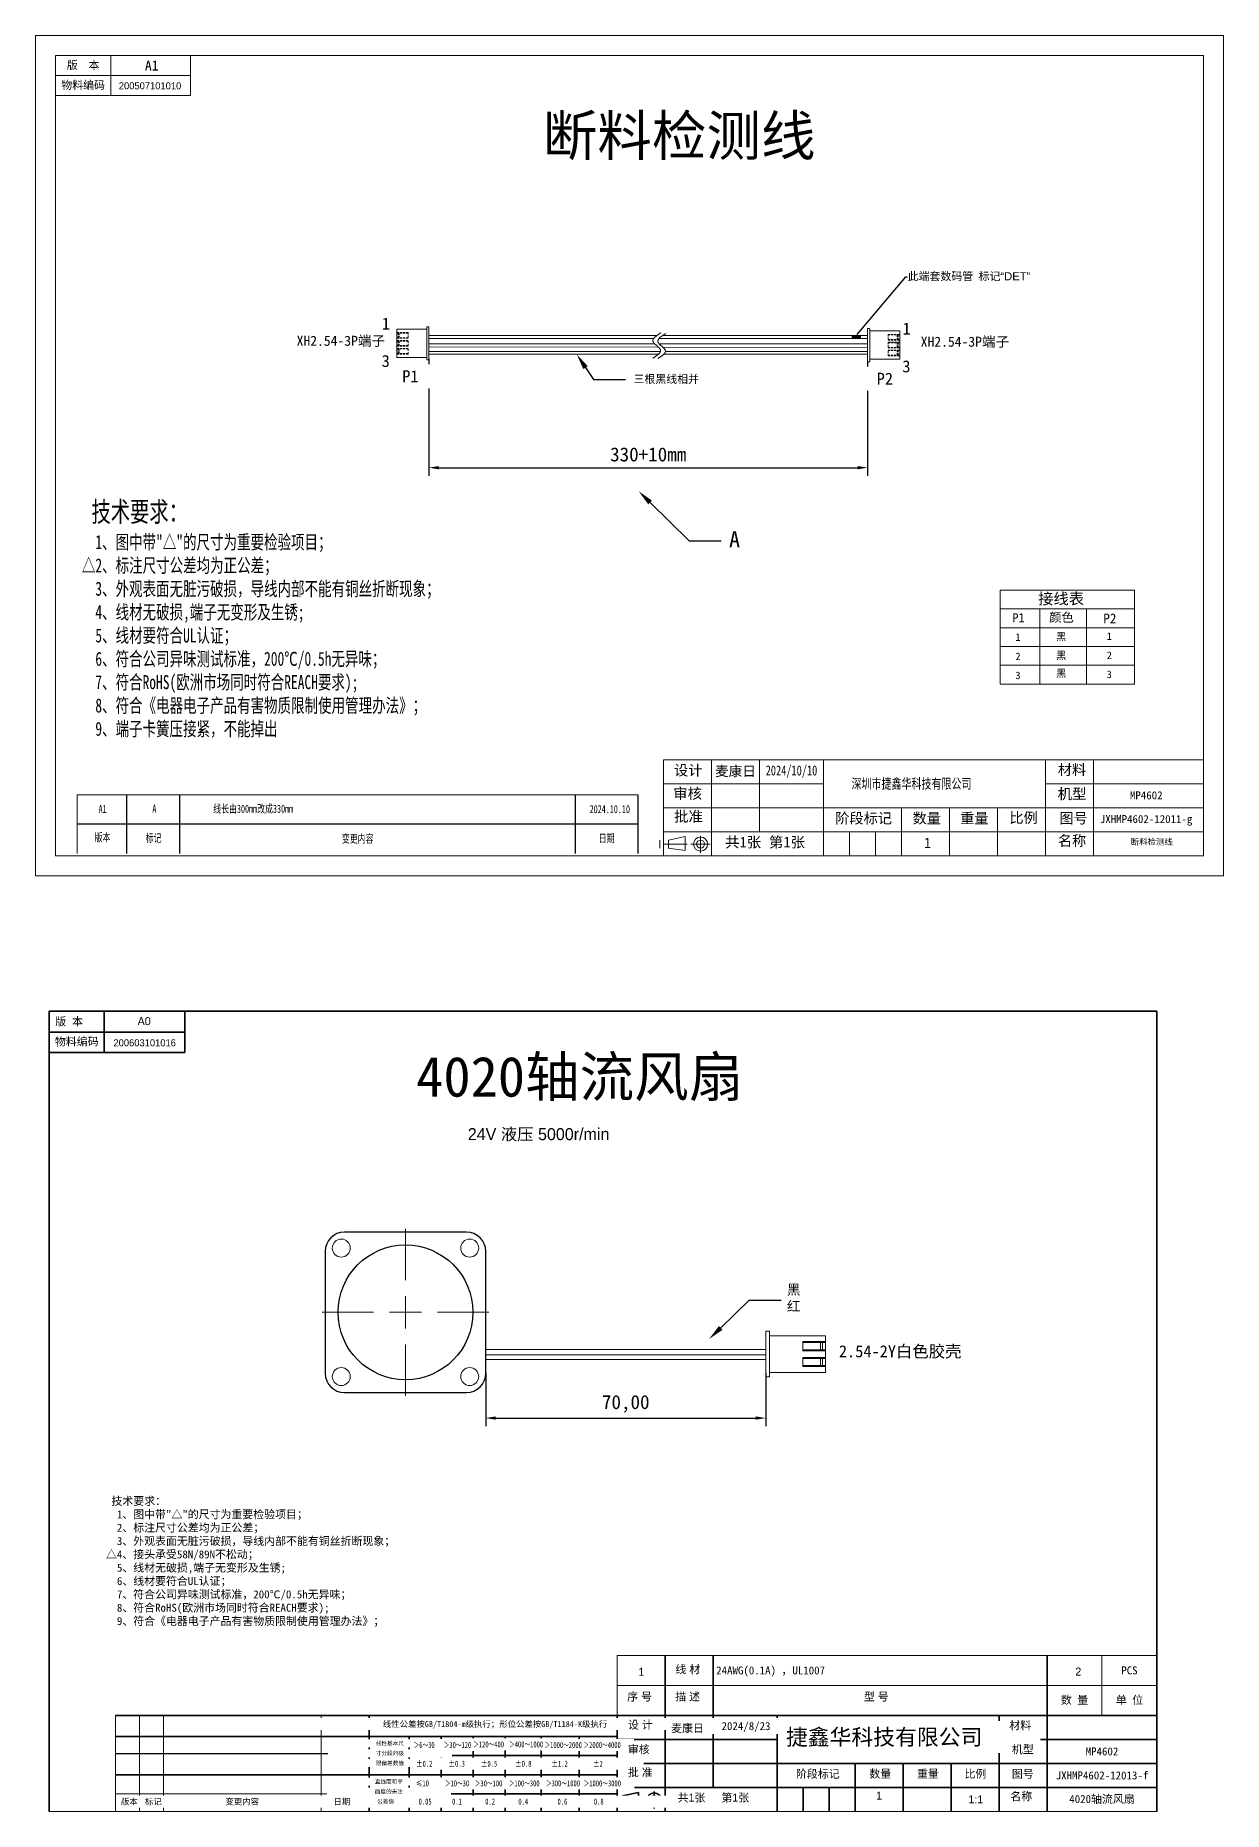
# Model space of a CAD drawing. Header units: millimetres. Extents: x 68 to 5666, y -2728 to 369.
# Drawn here: x 134.3 to 431.3, y -1912.5 to -1468.6 of the extents above; entities that cross this region are included whole.
import ezdxf
from ezdxf import colors
from ezdxf.entities.mleader import LeaderData, LeaderLine
from ezdxf.math import Vec2, Vec3

# ---------------------------------------------------------------- set-up
doc = ezdxf.new("R2010")
doc.units = ezdxf.units.MM
doc.header["$PDSIZE"] = -1
doc.linetypes.add('F', pattern=[0.75, 0.5, -0.25])
doc.linetypes.add('点画线', pattern=[18, 12, -2, 2, -2])
doc.layers.get('0').update_dxf_attribs({"lineweight": 18})
doc.layers.add('中心线层', color=1, linetype='点画线', lineweight=18)
doc.layers.add('更新', color=10, linetype='Continuous', lineweight=18)
doc.styles.add('SLDTEXTSTYLE0', font='')
doc.styles.add('SLDTEXTSTYLE1', font='')
doc.styles.get("Standard").update_dxf_attribs({"font": 'simfang.ttf'})
doc.styles.add('STYLE3', font='SimSun.ttf')
doc.styles.add('标准', font='', dxfattribs={"width": 0.667})
doc.styles.get('SLDTEXTSTYLE0').set_extended_font_data('汉仪长仿宋体')
doc.styles.get('SLDTEXTSTYLE1').set_extended_font_data('汉仪长仿宋体')
doc.styles.get('标准').set_extended_font_data('宋体')
doc.dimstyles.new('ISO-25', dxfattribs={"dimtxt": 2.5, "dimasz": 2.5, "dimexe": 1.25, "dimexo": 0.625, "dimtad": 1, "dimtxsty": 'Standard', "dimcen": 2.5, "dimdle": 5, "dimadec": 0, "dimazin": 0, "dimtfac": 1, "dimtmove": 0, "dimatfit": 3, "dimfxl": 1, "dimarcsym": 0})

# ---------------------------------------------------------------- blocks, each defined once
blk = doc.blocks.new('SW_CENTERMARKSYMBOL_0')
at = {"layer": '中心线层', "color": 0}
for p, q in [((0, 5), (0, 13)), ((-5, 0), (-13, 0)), ((0, 0), (-2.5, 0)), ((0, 0), (0, 2.5)), ((0, 0), (0, -2.5)), ((0, 0), (2.5, 0)), ((5, 0), (13, 0)), ((0, -5), (0, -13))]:
    blk.add_line(p, q, dxfattribs=at)
blk = doc.blocks.new('*D1117')
at = {"color": 0, "lineweight": -2}
for p, q in [((246.83, -1803.01), (246.83, -1816.19)), ((316.83, -1803.01), (316.83, -1816.19)), ((249.33, -1814.19), (314.33, -1814.19))]:
    blk.add_line(p, q, dxfattribs=at)
at = {"color": 0}
for points in [[(249.33, -1813.78), (249.33, -1814.61), (246.83, -1814.19)], [(314.33, -1814.61), (314.33, -1813.78), (316.83, -1814.19)]]:
    blk.add_solid(points, dxfattribs=at)
at = {"layer": 'Defpoints', "color": 0}
for p in [(246.83, -1803.01), (316.83, -1803.01), (316.83, -1814.19)]:
    blk.add_point(p, dxfattribs=at)
at = {"color": 0, "insert": (281.83, -1810.65), "char_height": 3.5, "attachment_point": 5}
blk.add_mtext('\\A1;70,00', dxfattribs=at)
blk = doc.blocks.new('*D1126')
at = {"color": 0, "lineweight": -2}
for p, q in [((232.59, -1549.33), (232.59, -1578.65)), ((342.3, -1550.15), (342.3, -1578.65)), ((235.09, -1576.65), (339.8, -1576.65))]:
    blk.add_line(p, q, dxfattribs=at)
at = {"color": 0}
for points in [[(235.09, -1576.23), (235.09, -1577.07), (232.59, -1576.65)], [(339.8, -1577.07), (339.8, -1576.23), (342.3, -1576.65)]]:
    blk.add_solid(points, dxfattribs=at)
at = {"layer": 'Defpoints', "color": 0}
for p in [(232.59, -1549.33), (342.3, -1550.15), (342.3, -1576.65)]:
    blk.add_point(p, dxfattribs=at)
at = {"color": 0, "insert": (287.44, -1573.36), "char_height": 3.5, "attachment_point": 5}
blk.add_mtext('\\A1;330+10mm', dxfattribs=at)

msp = doc.modelspace()

# ---------------------------------------------------------------- hatches: boundary and pattern name
at = {"lineweight": 15}
msp.add_hatch(color=256, dxfattribs=at).paths.add_polyline_path([(340.6146, -1544.428), (340.6028, -1543.5171), (338.3372, -1543.5171), (338.3489, -1544.428)])

# ---------------------------------------------------------------- linework, layer by layer
at = {"color": 0, "lineweight": 13}
for p, q in [((139.268, -1473.6304), (426.2571, -1473.6304)), ((139.268, -1673.6304), (139.268, -1473.6304)), ((232.5861, -1543.6024), (289.6436, -1543.6024)), ((232.5861, -1544.346), (288.8012, -1544.346)), ((290.1705, -1544.346), (342.2954, -1544.346)), ((291.1126, -1543.6024), (342.2954, -1543.6024)), ((232.5861, -1545.7092), (289.1005, -1545.7092)), ((232.5861, -1546.4709), (290.0205, -1546.5295)), ((232.5861, -1547.5833), (290.5063, -1547.5833)), ((232.5861, -1548.3077), (289.9513, -1548.3077)), ((290.1857, -1545.7092), (342.2954, -1545.7092)), ((291.0918, -1546.5306), (342.2954, -1546.5828)), ((291.3583, -1548.3077), (342.2954, -1548.3077)), ((291.7743, -1547.5833), (342.2954, -1547.5833))]:
    msp.add_line(p, q, dxfattribs=at)
for p, q in [((153.068, -1473.6304), (153.068, -1483.6304)), ((173.0278, -1473.6304), (173.0278, -1483.6304)), ((139.268, -1478.6304), (173.0278, -1478.6304)), ((139.268, -1483.6304), (173.0278, -1483.6304)), ((144.7116, -1658.4574), (284.8693, -1658.4574)), ((144.7116, -1658.4574), (144.7116, -1673.0809)), ((144.7116, -1665.7422), (284.8693, -1665.7422)), ((316.8492, -1792.493), (316.8492, -1803.9222)), ((279.645, -1873.5251), (414.6421, -1873.5251)), ((400.895, -1888.5251), (400.895, -1873.5251)), ((279.645, -1881.0251), (414.6421, -1881.0251))]:
    msp.add_line(p, q)
at = {"color": 0, "linetype": 'ByBlock', "lineweight": 13}
for p in [(426.2571, -1473.6304), (139.268, -1673.6304)]:
    msp.add_line(p, (426.2671, -1673.6304), dxfattribs=at)
at = {"lineweight": 0}
for p, q in [((224.5596, -1549.1113), (224.5596, -1542.0168)), ((224.5596, -1542.0168), (232.0858, -1542.0168)), ((224.5596, -1542.8177), (224.5596, -1542.0168)), ((232.0858, -1541.5454), (232.0972, -1541.4943)), ((232.0858, -1549.1113), (232.0858, -1541.5454)), ((232.0972, -1541.4943), (232.1256, -1541.4545)), ((232.1256, -1541.4545), (232.1653, -1541.4261)), ((232.1653, -1541.4261), (232.2165, -1541.4147)), ((232.2165, -1541.4147), (232.6027, -1541.4147)), ((232.6027, -1549.7134), (232.6027, -1541.4147)), ((342.2954, -1541.8527), (342.6816, -1541.8527)), ((342.2954, -1541.8527), (342.2954, -1550.1514)), ((342.6816, -1541.8527), (342.7328, -1541.8641)), ((342.7328, -1541.8641), (342.7725, -1541.8925)), ((342.7725, -1541.8925), (342.8009, -1541.9323)), ((342.8009, -1541.9323), (342.8123, -1541.9834)), ((342.8123, -1541.9834), (342.8123, -1542.4548)), ((350.3385, -1542.4548), (342.8123, -1542.4548)), ((342.8123, -1542.4548), (342.8123, -1550.0208)), ((350.3385, -1542.4548), (350.3385, -1549.5493)), ((224.5596, -1549.1113), (232.0858, -1549.1113)), ((232.0858, -1549.5828), (232.0858, -1549.1113)), ((350.3385, -1548.7484), (350.3385, -1549.5493)), ((232.0972, -1549.6339), (232.0858, -1549.5828)), ((232.1256, -1549.6737), (232.0972, -1549.6339)), ((232.1653, -1549.7021), (232.1256, -1549.6737)), ((232.2165, -1549.7134), (232.1653, -1549.7021)), ((232.6027, -1549.7134), (232.2165, -1549.7134)), ((342.6816, -1550.1514), (342.2954, -1550.1514)), ((342.7328, -1550.1401), (342.6816, -1550.1514)), ((342.7725, -1550.1117), (342.7328, -1550.1401)), ((342.8009, -1550.0719), (342.7725, -1550.1117)), ((342.8123, -1550.0208), (342.8009, -1550.0719)), ((350.3385, -1549.5493), (342.8123, -1549.5493))]:
    msp.add_line(p, q, dxfattribs=at)
at = {"linetype": 'ByBlock', "lineweight": 13}
for p, q in [((232.5861, -1542.8413), (232.5861, -1549.3326)), ((232.5861, -1545.4267), (232.5861, -1545.4267))]:
    msp.add_line(p, q, dxfattribs=at)
at = {"lineweight": 5}
for p, q in [((375.4424, -1630.7475), (375.4424, -1607.2275)), ((375.4424, -1607.2275), (409.0541, -1607.2275)), ((409.0541, -1607.2275), (409.0541, -1630.7475)), ((375.4424, -1611.9315), (409.0541, -1611.9315)), ((385.3229, -1611.9315), (385.3229, -1630.7475)), ((396.9855, -1611.9315), (396.9855, -1630.7475)), ((375.4424, -1616.6355), (409.0541, -1616.6355)), ((375.4424, -1621.3395), (409.0541, -1621.3395)), ((375.4424, -1626.0435), (409.0541, -1626.0435)), ((375.4424, -1630.7475), (409.0541, -1630.7475)), ((154.2457, -1888.5251), (154.2457, -1912.5251)), ((160.2457, -1888.5251), (160.2457, -1912.5251)), ((166.2457, -1888.5251), (166.2457, -1912.5251)), ((205.6592, -1888.5251), (205.6592, -1912.5251)), ((217.645, -1908.1463), (154.2457, -1908.1463)), ((137.645, -1912.5251), (414.645, -1912.5251)), ((154.2457, -1912.5251), (217.645, -1912.5251))]:
    msp.add_line(p, q, dxfattribs=at)
at = {"lineweight": 13}
for p, q in [((291.2671, -1649.6304), (386.7671, -1649.6304)), ((291.2671, -1649.6304), (291.2671, -1673.6304)), ((303.2671, -1649.6304), (303.2671, -1673.6304)), ((315.2671, -1649.6304), (315.2671, -1667.6304)), ((331.2671, -1649.6304), (331.2671, -1673.6304)), ((386.7671, -1649.6304), (386.7671, -1673.6304)), ((386.7671, -1649.6304), (426.2671, -1649.6304)), ((398.7671, -1649.6304), (398.7671, -1673.6304)), ((331.2671, -1655.6304), (291.2671, -1655.6304)), ((386.7671, -1655.6304), (426.2671, -1655.6304)), ((291.2671, -1661.6304), (426.2671, -1661.6304)), ((350.7671, -1673.6304), (350.7671, -1661.6304)), ((362.7671, -1661.6304), (362.7671, -1673.6304)), ((374.7671, -1661.6304), (374.7671, -1673.6304)), ((331.2671, -1667.6304), (291.2671, -1667.6304)), ((292.5472, -1669.7405), (296.6533, -1668.8557)), ((296.6533, -1668.8557), (296.6533, -1672.3522)), ((300.5472, -1668.6337), (300.5472, -1672.9058)), ((426.2671, -1667.6304), (331.2671, -1667.6304)), ((337.7671, -1673.6304), (337.7671, -1667.6304)), ((344.2671, -1667.6304), (344.2671, -1673.6304)), ((290.3514, -1669.7405), (290.3514, -1671.7706)), ((297.2136, -1670.7343), (291.2088, -1670.7343)), ((292.5472, -1669.7405), (292.5472, -1671.7706)), ((296.6533, -1672.3522), (292.5472, -1671.7706)), ((302.9443, -1670.7279), (298.1119, -1670.7279))]:
    msp.add_line(p, q, dxfattribs=at)
at = {"lineweight": -3}
for p, q in [((157.1008, -1673.0809), (157.1008, -1658.4574)), ((170.2696, -1658.4574), (170.2696, -1673.0809)), ((269.198, -1658.4574), (269.198, -1673.0809)), ((284.8693, -1658.4574), (284.8693, -1673.0809))]:
    msp.add_line(p, q, dxfattribs=at)
at = {"lineweight": -2}
msp.add_line((284.8693, -1665.7422), (144.7116, -1665.7422), dxfattribs=at)
at = {"color": 7, "linetype": 'Continuous', "lineweight": 25}
for p, q in [((151.395, -1712.5251), (137.645, -1712.5251)), ((137.645, -1712.5251), (137.645, -1717.699)), ((151.395, -1712.5251), (151.395, -1717.699)), ((151.395, -1717.699), (137.645, -1717.699)), ((242.0124, -1767.6984), (211.5157, -1767.6984)), ((206.7004, -1772.5137), (206.7004, -1803.0103)), ((246.8276, -1803.0103), (246.8276, -1772.5137)), ((211.5157, -1807.8256), (242.0124, -1807.8256)), ((217.645, -1898.1251), (154.2457, -1898.1251))]:
    msp.add_line(p, q, dxfattribs=at)
at = {"color": 7, "linetype": 'Continuous', "lineweight": 35}
for p, q in [((137.645, -1712.5251), (414.645, -1712.5251)), ((137.645, -1712.5251), (137.645, -1912.5251)), ((151.395, -1712.5251), (151.395, -1722.8443)), ((171.6381, -1712.5251), (171.6381, -1722.8443)), ((414.645, -1712.5251), (414.645, -1912.5251)), ((137.645, -1717.699), (171.6381, -1717.699)), ((137.645, -1722.8443), (171.6381, -1722.8443)), ((291.645, -1873.5251), (291.645, -1912.5251)), ((303.645, -1873.5251), (303.645, -1906.5251)), ((387.145, -1873.5251), (387.145, -1912.5251)), ((279.645, -1888.5251), (154.2457, -1888.5251)), ((217.645, -1912.5251), (217.645, -1888.5251)), ((217.645, -1888.5251), (217.645, -1912.5251)), ((279.645, -1888.5251), (279.645, -1912.5251)), ((279.645, -1888.5251), (376.4334, -1888.5251)), ((279.645, -1888.5251), (279.645, -1912.5251)), ((292.9334, -1888.5251), (280.9334, -1888.5251)), ((319.645, -1888.5251), (319.645, -1912.5251)), ((375.145, -1888.5251), (375.145, -1912.5251)), ((376.4334, -1888.5251), (414.707, -1888.5251)), ((279.645, -1893.7463), (154.2457, -1893.7463)), ((227.645, -1912.5251), (227.645, -1893.7463)), ((235.645, -1893.7463), (235.645, -1912.5251)), ((243.645, -1912.5251), (243.645, -1893.7463)), ((251.645, -1912.5251), (251.645, -1893.7463)), ((260.645, -1912.5251), (260.645, -1893.7463)), ((270.145, -1893.7463), (270.145, -1912.5251)), ((319.645, -1894.5251), (279.645, -1894.5251)), ((375.145, -1894.5251), (414.645, -1894.5251)), ((227.645, -1898.5463), (279.645, -1898.5463)), ((217.645, -1903.3463), (154.2457, -1903.3463)), ((279.645, -1900.5251), (414.645, -1900.5251)), ((339.145, -1912.5251), (339.145, -1900.5251)), ((351.145, -1900.5251), (351.145, -1912.5251)), ((363.145, -1900.5251), (363.145, -1912.5251)), ((279.645, -1908.1463), (227.645, -1908.1463)), ((319.645, -1906.5251), (279.645, -1906.5251)), ((280.9251, -1908.6352), (285.0311, -1907.7504)), ((280.9251, -1908.6352), (280.9251, -1910.6653)), ((285.0311, -1907.7504), (285.0311, -1911.2469)), ((288.9251, -1907.5284), (288.9251, -1911.8005)), ((414.645, -1906.5251), (319.645, -1906.5251)), ((326.145, -1912.5251), (326.145, -1906.5251)), ((332.645, -1906.5251), (332.645, -1912.5251)), ((285.5914, -1909.629), (279.5867, -1909.629)), ((285.0311, -1911.2469), (280.9251, -1910.6653)), ((292.0074, -1909.629), (287.1751, -1909.629))]:
    msp.add_line(p, q, dxfattribs=at)
at = {"color": 0}
for p, q in [((247.0576, -1797.0412), (316.8492, -1797.0412)), ((246.9287, -1798.3749), (316.8492, -1798.3749))]:
    msp.add_line(p, q, dxfattribs=at)
at = {"color": 1}
msp.add_line((246.8625, -1799.5886), (316.8492, -1799.5886), dxfattribs=at)
at = {"color": 0, "linetype": 'Continuous', "lineweight": 5}
msp.add_line((414.6421, -1832.3657), (414.6421, -1888.4245), dxfattribs=at)
at = {"color": 0, "linetype": 'Continuous', "lineweight": 35}
msp.add_line((217.645, -1903.3463), (279.645, -1903.3463), dxfattribs=at)
at = {"linetype": 'F', "lineweight": 13}
for points in [[(227.44, -1542.8946), (227.44, -1544.2999), (224.5596, -1544.2999)], [(227.44, -1542.8946), (224.5596, -1542.8946)], [(227.44, -1543.0186), (224.5596, -1543.0186)], [(227.44, -1544.1759), (224.5596, -1544.1759)], [(224.9264, -1543.0186), (224.9264, -1544.1759)], [(225.2122, -1543.0186), (225.2122, -1544.1759)], [(347.458, -1543.3326), (347.458, -1544.7379), (350.3385, -1544.7379)], [(347.458, -1543.3326), (350.3385, -1543.3326)], [(347.458, -1543.4566), (350.3385, -1543.4566)], [(347.458, -1544.6139), (350.3385, -1544.6139)], [(349.6859, -1543.4566), (349.6859, -1544.6139)], [(349.9717, -1543.4566), (349.9717, -1544.6139)], [(227.44, -1544.8614), (224.5596, -1544.8614)], [(224.5596, -1546.2667), (227.44, -1546.2667), (227.44, -1544.8614)], [(227.44, -1544.9855), (224.5596, -1544.9855)], [(227.44, -1546.1427), (224.5596, -1546.1427)], [(227.44, -1548.2336), (227.44, -1546.8283), (224.5596, -1546.8283)], [(227.44, -1546.9523), (224.5596, -1546.9523)], [(227.44, -1548.1095), (224.5596, -1548.1095)], [(227.44, -1548.2336), (224.5596, -1548.2336)], [(224.9264, -1544.9855), (224.9264, -1546.1427)], [(224.9264, -1548.1095), (224.9264, -1546.9523)], [(225.2122, -1544.9855), (225.2122, -1546.1427)], [(225.2122, -1548.1095), (225.2122, -1546.9523)], [(350.3385, -1545.2994), (347.458, -1545.2994), (347.458, -1546.7048)], [(347.458, -1545.4235), (350.3385, -1545.4235)], [(347.458, -1546.5807), (350.3385, -1546.5807)], [(347.458, -1546.7048), (350.3385, -1546.7048)], [(347.458, -1548.6716), (347.458, -1547.2663), (350.3385, -1547.2663)], [(347.458, -1547.3903), (350.3385, -1547.3903)], [(347.458, -1548.5475), (350.3385, -1548.5475)], [(347.458, -1548.6716), (350.3385, -1548.6716)], [(349.6859, -1546.5807), (349.6859, -1545.4235)], [(349.6859, -1548.5475), (349.6859, -1547.3903)], [(349.9717, -1546.5807), (349.9717, -1545.4235)], [(349.9717, -1548.5475), (349.9717, -1547.3903)]]:
    msp.add_lwpolyline(points, dxfattribs=at)
at = {"color": 0, "lineweight": 0}
for points in [[(317.8078, -1792.7352), (317.7868, -1792.6404), (317.7341, -1792.5667), (317.6604, -1792.514), (317.5656, -1792.493), (316.8492, -1792.493)], [(317.8078, -1803.68), (317.8078, -1792.7352)], [(331.7652, -1793.6096), (317.8078, -1793.6096)], [(331.7652, -1795.0948), (326.1394, -1795.0948), (326.1394, -1797.3596)], [(326.1394, -1795.3371), (331.7652, -1795.3371)], [(326.1394, -1797.1173), (331.7652, -1797.1173)], [(326.1394, -1797.3596), (331.7652, -1797.3596)], [(330.4906, -1797.1173), (330.4906, -1795.3371)], [(331.0489, -1797.1173), (331.0489, -1795.3371)], [(326.1394, -1801.3204), (326.1394, -1799.0556), (331.7652, -1799.0556)], [(326.1394, -1799.2979), (331.7652, -1799.2979)], [(326.1394, -1801.0781), (331.7652, -1801.0781)], [(326.1394, -1801.3204), (331.7652, -1801.3204)], [(330.4906, -1801.0781), (330.4906, -1799.2979)], [(331.0489, -1801.0781), (331.0489, -1799.2979)], [(316.8492, -1803.9222), (317.5656, -1803.9222), (317.6604, -1803.9012), (317.7341, -1803.8485), (317.7868, -1803.7748), (317.8078, -1803.68)], [(331.7652, -1802.8056), (317.8078, -1802.8056)]]:
    msp.add_lwpolyline(points, dxfattribs=at)
at = {"color": 0}
msp.add_lwpolyline([(331.7652, -1793.6096), (331.7652, -1802.8056)], dxfattribs=at)
at = {"lineweight": 13}
for radius in [1.75, 1]:
    msp.add_circle((300.5472, -1670.7343), radius, dxfattribs=at)
for centre in [(210.7131, -1771.7111), (242.8149, -1771.7111), (210.7131, -1803.8129), (242.8149, -1803.8129)]:
    msp.add_circle(centre, 2.2471)
at = {"color": 7, "linetype": 'Continuous', "lineweight": 25}
msp.add_circle((226.764, -1787.762), 16.8534, dxfattribs=at)
at = {"color": 7, "linetype": 'Continuous', "lineweight": 35}
for radius in [1.75, 1]:
    msp.add_circle((288.9251, -1909.629), radius, dxfattribs=at)
at = {"color": 7, "linetype": 'Continuous', "lineweight": 25}
for centre, start, end in [((211.5157, -1772.5137), 90, 180), ((242.0124, -1772.5137), 0, 90), ((211.5157, -1803.0103), 180, 270), ((242.0124, -1803.0103), 270, 0)]:
    msp.add_arc(centre, 4.8153, start, end, dxfattribs=at)
at = {"color": 0}
for points in [[(290.6328, -1542.9709), (288.6199, -1545.0413), (290.5178, -1547.2268), (288.6199, -1549.2397)], [(291.8712, -1543.1264), (289.8583, -1545.1969), (291.7562, -1547.3824), (289.8583, -1549.3953)]]:
    msp.add_spline(points, degree=3, dxfattribs=at)
at = {"layer": 'Defpoints', "lineweight": 13}
msp.add_lwpolyline([(431.268, -1678.6304), (431.268, -1468.6304), (134.268, -1468.6304), (134.268, -1678.6304)], close=True, dxfattribs=at)

# ---------------------------------------------------------------- block references
at = {"xscale": 1.605088143616823, "yscale": 1.605088143616823, "zscale": 1.605088143616823}
msp.add_blockref('SW_CENTERMARKSYMBOL_0', (226.764, -1787.762), dxfattribs=at)

# ---------------------------------------------------------------- texts
at = {"style": 'STYLE3'}
for p in [(220.8588, -1542.1333), (351.0192, -1543.3695)]:
    msp.add_text('1', height=3, dxfattribs=at).set_placement(p)
for s, width, gutter_width, insert, char_height, attachment_point in [('{\\fSimSun|b0|i0|c134|p2;版  本}', 13.8, 12.5, (146.168, -1476.1304), 2, 5), ('A1', 13.8, 12.5, (163.3254, -1476.1304), 2.5, 5), ('{\\fSimSun|b0|i0|c134|p2;物料编码}', 13.8, 12.5, (146.168, -1481.1304), 2, 5), ('{\\fSimSun|b0|i0|c134|p2;麦康日}', 12, 12.5, (309.2671, -1652.6304), 2.5, 5), ('{\\fSimSun|b0|i0|c134|p2;\\W0.7584;2024/10/10}', 16, 12.5, (323.2671, -1652.6304), 2.5, 5), ('\\pxqc;1', 10, 17.5, (352.2975, -1669.1229), 2.6, 1)]:
    msp.add_mtext_dynamic_manual_height_columns(s, width=width, gutter_width=gutter_width, heights=[0], dxfattribs=dict(insert=insert, char_height=char_height, attachment_point=attachment_point))
at = {"color": 7, "linetype": 'Continuous', "lineweight": 35}
for s, insert, char_height, width, attachment_point, style in [('200507101010', (162.8991, -1480.3153), 1.75, 8.261508, 2, 'SLDTEXTSTYLE1'), (' 版  本', (138.4618, -1714.0806), 2, 24.189751, 1, 'SLDTEXTSTYLE0'), ('A0', (161.4345, -1713.9841), 2, 8.155396, 2, 'SLDTEXTSTYLE1'), ('物料编码', (139.1167, -1719.099), 2, 26.865651, 1, 'SLDTEXTSTYLE0'), ('200603101016', (161.5613, -1719.5194), 1.75, 8.261508, 2, 'SLDTEXTSTYLE1'), ('1', (284.987, -1876.6004), 2, 12.591528, 1, 'SLDTEXTSTYLE0'), ('线 材', (294.2464, -1876.0091), 2, 12.591528, 1, 'SLDTEXTSTYLE0'), ('2', (394.237, -1876.5601), 2, 12.591528, 1, 'SLDTEXTSTYLE0'), ('序 号', (282.1975, -1882.8328), 2, 12.591528, 1, 'SLDTEXTSTYLE0'), ('描 述', (294.1975, -1882.8328), 2, 12.591528, 1, 'SLDTEXTSTYLE0'), ('型 号', (341.3498, -1882.8328), 2, 12.591528, 1, 'SLDTEXTSTYLE0'), ('设 计', (282.3524, -1889.8678), 2, 12.591528, 1, 'SLDTEXTSTYLE0'), ('批 准', (282.3549, -1901.7546), 2, 12.496249, 1, 'SLDTEXTSTYLE0'), ('阶段标记', (324.3998, -1902.1243), 2, 20.265178, 1, 'SLDTEXTSTYLE0'), ('数量', (342.7209, -1902.1243), 2, 9.645199, 1, 'SLDTEXTSTYLE0'), ('重量', (354.6326, -1902.1243), 2, 9.549919, 1, 'SLDTEXTSTYLE0'), ('比例', (366.5178, -1902.1243), 2, 9.066193, 1, 'SLDTEXTSTYLE0'), ('图号', (378.3648, -1902.1243), 2, 9.410665, 1, 'SLDTEXTSTYLE0'), ('共1张', (294.7964, -1908.0785), 2, 14.069252, 1, 'SLDTEXTSTYLE0'), ('第1张', (305.748, -1908.0785), 2, 14.135734, 1, 'SLDTEXTSTYLE0'), ('1', (344.4174, -1907.5562), 2, 0.833795, 1, 'SLDTEXTSTYLE1'), ('1:1', (369.3577, -1908.4926), 2, 5.951293, 2, 'SLDTEXTSTYLE1'), ('名称', (377.9818, -1907.7444), 2, 9.571907, 1, 'SLDTEXTSTYLE0')]:
    msp.add_mtext(s, dxfattribs=dict(at, insert=insert, char_height=char_height, width=width, attachment_point=attachment_point, style=style))
for s, insert, char_height, width, attachment_point in [('XH2.54-3P{\\fSimSun|b0|i0|c134|p46;端子}', (199.5497, -1543.682), 2.5, 21.349872, 1), ('XH2.54-3P{\\fSimSun|b0|i0|c134|p46;端子}', (355.5743, -1543.9108), 2.5, 21.349872, 1), ('{\\fHYSWLongFangSong|b0|i0|c134|p2;深圳市捷鑫华科技有限公司}', (338.2677, -1654.3656), 2.5, 50.284277, 1), ('审核', (293.6993, -1656.7581), 2.64583, 8.130821, 1), ('机型', (389.8041, -1656.8571), 2.64583, 8.073706, 1), ('MP4602', (411.9599, -1657.5342), 2, 23.796946, 2), ('图号', (390.2459, -1662.9625), 2.6, 8.743768, 1), ('第1张', (317.6292, -1668.9167), 2.6458, 10.845055, 1)]:
    msp.add_mtext(s, dxfattribs=dict(insert=insert, char_height=char_height, width=width, attachment_point=attachment_point))
at = {"char_height": 3, "width": 4.197941, "attachment_point": 1, "style": 'STYLE3'}
for insert in [(220.8042, -1548.4754), (350.9645, -1549.8148)]:
    msp.add_mtext('3', dxfattribs=dict(at, insert=insert))
at = {"lineweight": 13, "insert": (145.8567, -1585.1548), "char_height": 5, "width": 145.804102, "attachment_point": 1}
msp.add_mtext('{\\W0.707;\\C0; 技术要求：\\P\\H0.7x;  1、图中带"△"的尺寸为重要检验项目；\\P△2、标注尺寸公差均为正公差；\\P  3、外观表面无脏污破损，导线内部不能有铜丝折断现象；\\P  4、线材无破损,端子无变形及生锈;\\P  5、线材要符合UL认证；\\P  6、符合公司异味测试标准，200℃/0.5h无异味；\\P  7、符合RoHS(欧洲市场同时符合REACH要求);\\P  8、符合《电器电子产品有害物质限制使用管理办法》；\\P  9\\fFangSong|b0|i0|c134|p49;、端子卡簧压接紧，不能掉出}', dxfattribs=at)
at = {"lineweight": 5, "attachment_point": 5}
for s, insert, char_height, width in [('接线表', (390.6657, -1609.546), 2.8, 18.835288), ('P1', (380.0172, -1614.1586), 2.25792, 22.602346), ('颜色', (390.7618, -1614.1795), 2.25792, 22.602346), ('P2', (402.8625, -1614.3184), 2.4, 27.122815), ('1', (379.9019, -1619.0052), 1.8816, 4.093105), ('黑', (390.6887, -1619.0052), 1.8816, 4.093105), ('1', (402.7155, -1618.7453), 1.8816, 4.093105), ('2', (379.9019, -1623.8052), 1.8816, 4.093105), ('黑', (390.6887, -1623.7052), 1.8816, 4.093105), ('2', (402.7155, -1623.5453), 1.8816, 4.093105), ('3', (379.9019, -1628.572), 1.8816, 4.093105), ('黑', (390.6887, -1628.172), 1.8816, 4.093105), ('3', (402.7155, -1628.3121), 1.8816, 4.093105)]:
    msp.add_mtext(s, dxfattribs=dict(at, insert=insert, char_height=char_height, width=width))
at = {"attachment_point": 1}
for s, insert, char_height in [('设计', (293.9101, -1650.9836), 2.6), ('材料', (389.841, -1650.8331), 2.6), ('批准', (293.9101, -1662.4938), 2.64583), ('阶段标记', (334.2111, -1662.9625), 2.6), ('数量', (353.5272, -1662.9625), 2.6), ('重量', (365.4412, -1662.9625), 2.6), ('比例', (377.7397, -1662.8265), 2.6), ('共1张', (306.6776, -1668.9167), 2.6458), ('名称', (389.863, -1668.5826), 2.6)]:
    msp.add_mtext(s, dxfattribs=dict(at, insert=insert, char_height=char_height))
at = {"char_height": 2, "attachment_point": 1, "style": 'SLDTEXTSTYLE0'}
for s, insert in [('{\\fFangSong|b0|i0|c134|p49;\\W0.707;A1}', (150.0352, -1660.9315)), ('{\\fFangSong|b0|i0|c134|p49;\\W0.707;A}', (163.4768, -1660.882)), ('{\\fFangSong|b0|i0|c134|p49;\\W0.707;线长由300mm改成330mm}', (178.6884, -1660.9033)), ('{\\fFangSong|b0|i0|c134|p49;\\W0.707;2024.10.10}', (272.7958, -1660.9939)), ('{\\fFangSong|b0|i0|c134|p49;\\W0.707;版本}', (149.0563, -1668.046)), ('{\\fFangSong|b0|i0|c134|p49;\\W0.707;标记}', (161.803, -1668.2187)), ('{\\fFangSong|b0|i0|c134|p49;\\W0.707;变更内容}', (210.8471, -1668.3911)), ('{\\fFangSong|b0|i0|c134|p49;\\W0.707;日期}', (275.0774, -1668.2898))]:
    msp.add_mtext(s, dxfattribs=dict(at, insert=insert))
at = {"color": 3, "insert": (400.3556, -1663.4751), "char_height": 2, "width": 9.737229, "attachment_point": 1}
msp.add_mtext('JXHMP4602-12011-g', dxfattribs=at)
at = {"color": 3, "lineweight": 13, "insert": (408.0902, -1669.4121), "char_height": 1.5, "attachment_point": 1}
msp.add_mtext_dynamic_manual_height_columns('断料检测线', width=35.683888, gutter_width=25, heights=[0], dxfattribs=at)
at = {"lineweight": 35, "insert": (270.3249, -1729.4216), "char_height": 10, "width": 148.542964, "attachment_point": 5, "bg_fill": 2}
msp.add_mtext('{\\C1;4020轴流风扇}', dxfattribs=at)
at = {"color": 0, "insert": (241.2322, -1741.7261), "char_height": 3, "width": 110.621868, "attachment_point": 1, "style": 'SLDTEXTSTYLE1'}
msp.add_mtext(' 24V {\\f宋体|b0|i0|c134|p2;液压} 5000r/min ', dxfattribs=at)
at = {"color": 0, "lineweight": 5, "insert": (322.1108, -1780.8263), "char_height": 2.5, "width": 2.85848, "attachment_point": 1}
msp.add_mtext('黑红', dxfattribs=at)
at = {"color": 0, "insert": (335.1102, -1796.006), "char_height": 3, "width": 45.67104, "attachment_point": 1}
msp.add_mtext('2.54-2Y白色胶壳', dxfattribs=at)
at = {"lineweight": 5, "insert": (151.8954, -1833.9246), "char_height": 2, "width": 134.900057, "attachment_point": 1, "bg_fill": 2}
msp.add_mtext(' 技术要求：\\P  1、图中带"△"的尺寸为重要检验项目；\\P  2、标注尺寸公差均为正公差；\\P  3、外观表面无脏污破损，导线内部不能有铜丝折断现象；\\P△4、接头承受58N/89N不松动；\\P  5、线材无破损,端子无变形及生锈;\\P  6、线材要符合UL认证；\\P  7、符合公司异味测试标准，200℃/0.5h无异味；\\P  8、符合RoHS(欧洲市场同时符合REACH要求);\\P  9、符合《电器电子产品有害物质限制使用管理办法》；', dxfattribs=at)
at = {"lineweight": 35, "char_height": 2}
for s, insert, width, attachment_point in [('{\\C1;24AWG(0.1A)} ，UL1007', (304.4345, -1876.266), 83.5, 1), ('PCS', (407.7686, -1877.2751), 13.747168, 5), ('数 量', (394.02, -1884.7751), 13.75, 5), ('单 位', (407.7671, -1884.7751), 13.75, 5), ('MP4602', (400.895, -1897.5251), 27.5, 5), ('JXHMP4602-12013-f', (400.895, -1903.5251), 27.5, 5), ('4020轴流风扇', (400.895, -1909.5251), 27.5, 5)]:
    msp.add_mtext(s, dxfattribs=dict(at, insert=insert, width=width, attachment_point=attachment_point))

# ---------------------------------------------------------------- dimensions: what is measured, and where the dimension line sits
dim = msp.add_linear_dim(base=(342.2954, -1576.6515), p1=(232.5861, -1549.3326), p2=(342.2954, -1550.1514), text='330+10mm', dimstyle='ISO-25', override={"dimtxt": 3.5, "dimexe": 2, "dimexo": 0, "dimgap": 1.524, "dimtih": 1, "dimtoh": 1, "dimzin": 0, "dimtxsty": 'Standard', "dimadec": 2, "dimtolj": 1})
dim.commit()
dim.dimension.update_dxf_attribs({"geometry": '*D1126', "text_midpoint": (287.4407, -1573.3575)})
at = {"color": 0}
dim = msp.add_linear_dim(base=(316.8276, -1814.1949), p1=(246.8276, -1803.0103), p2=(316.8276, -1803.0103), dimstyle='ISO-25', override={"dimtxt": 3.5, "dimexe": 2, "dimexo": 0, "dimgap": 1.524, "dimtih": 1, "dimtoh": 1, "dimzin": 0, "dimadec": 2, "dimtolj": 1}, dxfattribs=at)
dim.commit()
dim.dimension.update_dxf_attribs({"geometry": '*D1117', "text_midpoint": (281.8276, -1810.6509)})

# ---------------------------------------------------------------- leaders
at = {"color": 7, "lineweight": 13}
ml = msp.add_multileader_mtext('Standard', dxfattribs=at)
ml.set_content('{\\fSimSun|b0|i0|c134|p46;\\C256;此端套数码管 标记\\fArial|b0|i0|c134|p46;“DET”}', color=7)
ml.set_leader_properties()
ml.build(insert=Vec2(0, 0))
ml.multileader.update_dxf_attribs({"text_right_attachment_type": 6, "dogleg_length": 0.36, "arrow_head_size": 0.18})
ctx = ml.context
ctx.base_point, ctx.char_height, ctx.arrow_head_size, ctx.landing_gap_size, ctx.plane_origin = Vec3(352.2262, -1528.9514), 2, 0.18, 0.09, Vec3(339.5294, -1543.5171)
ctx.right_attachment = 6
notes = []
notes.append((ctx, [(0, (1, 1, 0), (351.8662, -1528.9514), (1, 0), 0.36, [(0, [(339.5294, -1543.5171)], 0, [])])]))
ctx.mtext.insert, ctx.mtext.flow_direction = Vec3(352.3162, -1527.8061), 5
ml = msp.add_multileader_mtext('Standard')
ml.set_content('{\\fSimSun|b0|i0|c134|p2;三根黑线相并}', color=256)
ml.set_leader_properties()
ml.build(insert=Vec2(0, 0))
ctx = ml.context
ctx.base_point, ctx.char_height, ctx.plane_origin = Vec3(281.7772, -1554.6441), 2, Vec3(269.5666, -1548.3077)
notes.append((ctx, [(0, (1, 1, 0), (273.7772, -1554.6441), (1, 0), 8, [(0, [(269.5666, -1548.3077)], 0, [])])]))
ctx.mtext.insert, ctx.mtext.flow_direction = Vec3(283.7772, -1553.4989), 5
ml = msp.add_multileader_mtext('Standard')
ml.set_content('', color=256)
ml.set_leader_properties()
ml.build(insert=Vec2(0, 0))
ctx = ml.context
ctx.base_point, ctx.plane_origin = Vec3(320.7263, -1784.7601), Vec3(302.6917, -1794.4285)
notes.append((ctx, [(0, (1, 1, 0), (312.7263, -1784.7601), (1, 0), 8, [(0, [(302.6917, -1794.4285)], 256, [])])]))
ctx.mtext.insert = Vec3(322.7263, -1782.7601)
at = {"layer": '更新'}
ml = msp.add_multileader_mtext('Standard', dxfattribs=at)
ml.set_content('A', color=256)
ml.set_leader_properties()
ml.build(insert=Vec2(0, 0))
ml.multileader.update_dxf_attribs({"text_right_attachment_type": 6})
ctx = ml.context
ctx.base_point, ctx.plane_origin = Vec3(305.669, -1594.9557), Vec3(285.0707, -1582.5386)
ctx.right_attachment = 6
notes.append((ctx, [(0, (1, 1, 0), (297.669, -1594.9557), (1, 0), 8, [(0, [(285.0707, -1582.5386)], 256, [])])]))
ctx.mtext.insert = Vec3(307.669, -1592.5443)
for ctx, leaders in notes:
    for number, flags, end, landing, length, lines in leaders:
        leader = LeaderData()
        leader.index, (leader.has_last_leader_line, leader.has_dogleg_vector, leader.attachment_direction) = number, flags
        leader.last_leader_point, leader.dogleg_vector, leader.dogleg_length = Vec3(end), Vec3(landing), length
        for number, points, colour, breaks in lines:
            line = LeaderLine()
            line.index, line.vertices, line.color, line.breaks = number, Vec3.list(points), colors.encode_raw_color(colour), breaks
            leader.lines.append(line)
        ctx.leaders.append(leader)

# ---------------------------------------------------------------- next in the draw order: texts
at = {"lineweight": 35, "insert": (295.1823, -1494.2404), "char_height": 10, "width": 183.457219, "attachment_point": 5, "bg_fill": 2}
msp.add_mtext('{\\C1;断料检测线}', dxfattribs=at)
at = {"linetype": 'ByBlock', "lineweight": 30, "char_height": 3, "width": 14.886496, "attachment_point": 5, "bg_fill": 2}
for s, insert in [('P1', (227.9935, -1553.7984)), ('P2', (346.6021, -1554.4118))]:
    msp.add_mtext(s, dxfattribs=dict(at, insert=insert))
at = {"color": 7, "linetype": 'Continuous', "lineweight": 35, "insert": (321.8741, -1891.9111), "char_height": 4, "width": 61.63028, "attachment_point": 1, "bg_fill": 2}
msp.add_mtext('捷鑫华科技有限公司', dxfattribs=at)
at = {"color": 7, "linetype": 'Continuous', "lineweight": 35, "insert": (228.8051, -1895.1576), "char_height": 1.5, "width": 11.89955, "attachment_point": 1, "style": '标准', "bg_fill": 2}
msp.add_mtext('＞6～30', dxfattribs=at)

# ---------------------------------------------------------------- next in the draw order: linework, layer by layer
msp.add_line((387.145, -1888.5251), (400.895, -1888.5251))

# ---------------------------------------------------------------- next in the draw order: texts
at = {"color": 7, "linetype": 'Continuous', "lineweight": 35, "char_height": 2, "attachment_point": 1, "style": 'SLDTEXTSTYLE0'}
for s, insert, width in [(' 材料', (376.9677, -1889.995), 12.899354), ('机型', (378.3648, -1896.0189), 9.769795)]:
    msp.add_mtext(s, dxfattribs=dict(at, insert=insert, width=width))
at = {"color": 7, "linetype": 'Continuous', "lineweight": 35, "insert": (236.3281, -1895.1576), "char_height": 1.5, "width": 11.89955, "attachment_point": 1, "style": '标准', "bg_fill": 2}
msp.add_mtext('＞30～120', dxfattribs=at)

# ---------------------------------------------------------------- next in the draw order: texts
at = {"color": 0, "linetype": 'Continuous', "lineweight": 35, "insert": (222.8663, -1894.9977), "char_height": 1, "width": 30, "attachment_point": 2, "bg_fill": 2}
msp.add_mtext('线性基本尺', dxfattribs=at)
at = {"color": 7, "linetype": 'Continuous', "lineweight": 35, "insert": (243.6999, -1894.997), "char_height": 1.5, "width": 11.89955, "attachment_point": 1, "style": '标准', "bg_fill": 2}
msp.add_mtext('＞120～400', dxfattribs=at)

# ---------------------------------------------------------------- next in the draw order: texts
at = {"color": 7, "linetype": 'Continuous', "lineweight": 35, "char_height": 1.5, "width": 11.89955, "attachment_point": 1, "style": '标准', "bg_fill": 2}
for s, insert in [('＞400～1000', (252.6674, -1894.997)), ('%%P0.2', (229.4036, -1899.8333))]:
    msp.add_mtext(s, dxfattribs=dict(at, insert=insert))

# ---------------------------------------------------------------- next in the draw order: texts
at = {"color": 7, "linetype": 'Continuous', "lineweight": 35, "insert": (249.1493, -1889.9364), "char_height": 1.5, "width": 102.418669, "attachment_point": 2, "bg_fill": 2}
msp.add_mtext('线性公差按GB/T1804-m级执行；形位公差按GB/T1184-K级执行', dxfattribs=at)
at = {"color": 7, "linetype": 'Continuous', "lineweight": 35, "char_height": 1.5, "width": 11.89955, "attachment_point": 1, "style": '标准', "bg_fill": 2}
for s, insert in [('＞1000～2000', (261.5203, -1895.1576)), ('≤10', (229.3588, -1904.7424))]:
    msp.add_mtext(s, dxfattribs=dict(at, insert=insert))

# ---------------------------------------------------------------- next in the draw order: linework, layer by layer
for q in [(279.645, -1873.5251), (279.645, -1881.0251)]:
    msp.add_line((279.645, -1888.5251), q)

# ---------------------------------------------------------------- next in the draw order: texts
at = {"color": 7, "linetype": 'Continuous', "lineweight": 35, "insert": (311.8962, -1890.1778), "char_height": 2, "width": 27.117959, "attachment_point": 2, "bg_fill": 2}
msp.add_mtext('2024/8/23', dxfattribs=at)
at = {"color": 7, "linetype": 'Continuous', "lineweight": 35, "insert": (244.0922, -1904.7424), "char_height": 1.5, "width": 11.89955, "attachment_point": 1, "style": '标准', "bg_fill": 2}
msp.add_mtext('＞30～100', dxfattribs=at)

# ---------------------------------------------------------------- next in the draw order: texts
at = {"lineweight": 35, "insert": (297.2834, -1891.8351), "char_height": 2, "width": 12, "attachment_point": 5}
msp.add_mtext('麦康日', dxfattribs=at)
at = {"color": 7, "linetype": 'Continuous', "lineweight": 35, "char_height": 1.5, "width": 11.89955, "attachment_point": 1, "style": '标准', "bg_fill": 2}
for s, insert in [('＞10～30', (236.6162, -1904.7424)), ('＞100～300', (252.5938, -1904.7424))]:
    msp.add_mtext(s, dxfattribs=dict(at, insert=insert))

# ---------------------------------------------------------------- next in the draw order: texts
for s, insert in [('%%P0.3', (237.52, -1899.8333)), ('＞300～1000', (261.8847, -1904.7424)), ('0.05', (230.0447, -1909.2967))]:
    msp.add_mtext(s, dxfattribs=dict(at, insert=insert))

# ---------------------------------------------------------------- next in the draw order: texts
at = {"color": 0, "linetype": 'Continuous', "lineweight": 35, "char_height": 1, "width": 30, "attachment_point": 2, "bg_fill": 2}
for s, insert in [('寸分段的极', (222.8698, -1897.4672)), ('直线度和平', (222.6071, -1904.5645))]:
    msp.add_mtext(s, dxfattribs=dict(at, insert=insert))
at = {"color": 7, "linetype": 'Continuous', "lineweight": 35, "char_height": 1.5, "width": 11.89955, "attachment_point": 1, "style": '标准', "bg_fill": 2}
for s, insert in [('%%P0.5', (245.6256, -1899.8333)), ('0.1', (238.4203, -1909.2967)), ('0.4', (254.9761, -1909.3086))]:
    msp.add_mtext(s, dxfattribs=dict(at, insert=insert))

# ---------------------------------------------------------------- next in the draw order: texts
at = {"color": 0, "linetype": 'Continuous', "lineweight": 35, "char_height": 1, "width": 30, "attachment_point": 2, "bg_fill": 2}
for s, insert in [('限偏差数值', (222.8698, -1899.9366)), ('面度的未注', (222.6071, -1907.0339))]:
    msp.add_mtext(s, dxfattribs=dict(at, insert=insert))
at = {"color": 7, "linetype": 'Continuous', "lineweight": 35, "char_height": 1.5, "width": 11.89955, "attachment_point": 1, "style": '标准', "bg_fill": 2}
for s, insert in [('%%P0.8', (254.1765, -1899.8333)), ('0.2', (246.6893, -1909.2967)), ('0.6', (264.7813, -1909.3086))]:
    msp.add_mtext(s, dxfattribs=dict(at, insert=insert))

# ---------------------------------------------------------------- next in the draw order: texts
at = {"color": 7, "linetype": 'Continuous', "lineweight": 35, "insert": (263.2592, -1899.8333), "char_height": 1.5, "width": 11.89955, "attachment_point": 1, "style": '标准', "bg_fill": 2}
msp.add_mtext('%%P1.2', dxfattribs=at)
at = {"color": 0, "linetype": 'Continuous', "lineweight": 35, "insert": (221.7874, -1909.5034), "char_height": 1, "width": 30, "attachment_point": 2, "bg_fill": 2}
msp.add_mtext('公差值', dxfattribs=at)

# ---------------------------------------------------------------- next in the draw order: texts
at = {"color": 7, "linetype": 'Continuous', "lineweight": 35, "insert": (271.2614, -1895.1576), "char_height": 1.5, "width": 11.89955, "attachment_point": 1, "style": '标准', "bg_fill": 2}
msp.add_mtext('＞2000～4000', dxfattribs=at)

# ---------------------------------------------------------------- next in the draw order: texts
at = {"color": 7, "linetype": 'Continuous', "lineweight": 35, "insert": (273.6348, -1899.8333), "char_height": 1.5, "width": 11.89955, "attachment_point": 1, "style": '标准', "bg_fill": 2}
msp.add_mtext('%%P2', dxfattribs=at)

# ---------------------------------------------------------------- next in the draw order: texts
at = {"color": 7, "linetype": 'Continuous', "lineweight": 35, "insert": (282.3549, -1896.0189), "char_height": 2, "width": 9.491286, "attachment_point": 1, "style": 'SLDTEXTSTYLE0'}
msp.add_mtext('审核', dxfattribs=at)
at = {"color": 7, "linetype": 'Continuous', "lineweight": 35, "insert": (271.3025, -1904.7424), "char_height": 1.5, "width": 11.89955, "attachment_point": 1, "style": '标准', "bg_fill": 2}
msp.add_mtext('＞1000～3000', dxfattribs=at)

# ---------------------------------------------------------------- next in the draw order: texts
at = {"color": 7, "linetype": 'Continuous', "lineweight": 35, "insert": (273.8526, -1909.3086), "char_height": 1.5, "width": 11.89955, "attachment_point": 1, "style": '标准', "bg_fill": 2}
msp.add_mtext('0.8', dxfattribs=at)

# ---------------------------------------------------------------- next in the draw order: texts
at = {"lineweight": 5, "insert": (181.7545, -1909.3086), "char_height": 1.5, "width": 106.970835, "attachment_point": 1, "bg_fill": 2}
msp.add_mtext('变更内容', dxfattribs=at)

# ---------------------------------------------------------------- next in the draw order: texts
at = {"lineweight": 5, "insert": (208.7569, -1909.3086), "char_height": 1.5, "width": 106.970835, "attachment_point": 1, "bg_fill": 2}
msp.add_mtext('日期', dxfattribs=at)

# ---------------------------------------------------------------- next in the draw order: texts
at = {"lineweight": 5, "insert": (155.6303, -1909.3086), "char_height": 1.5, "width": 106.970835, "attachment_point": 1, "bg_fill": 2}
msp.add_mtext('版本', dxfattribs=at)

# ---------------------------------------------------------------- next in the draw order: texts
at = {"lineweight": 5, "insert": (161.6057, -1909.3086), "char_height": 1.5, "width": 106.970835, "attachment_point": 1, "bg_fill": 2}
msp.add_mtext('标记', dxfattribs=at)

doc.saveas('drawing.dxf')
